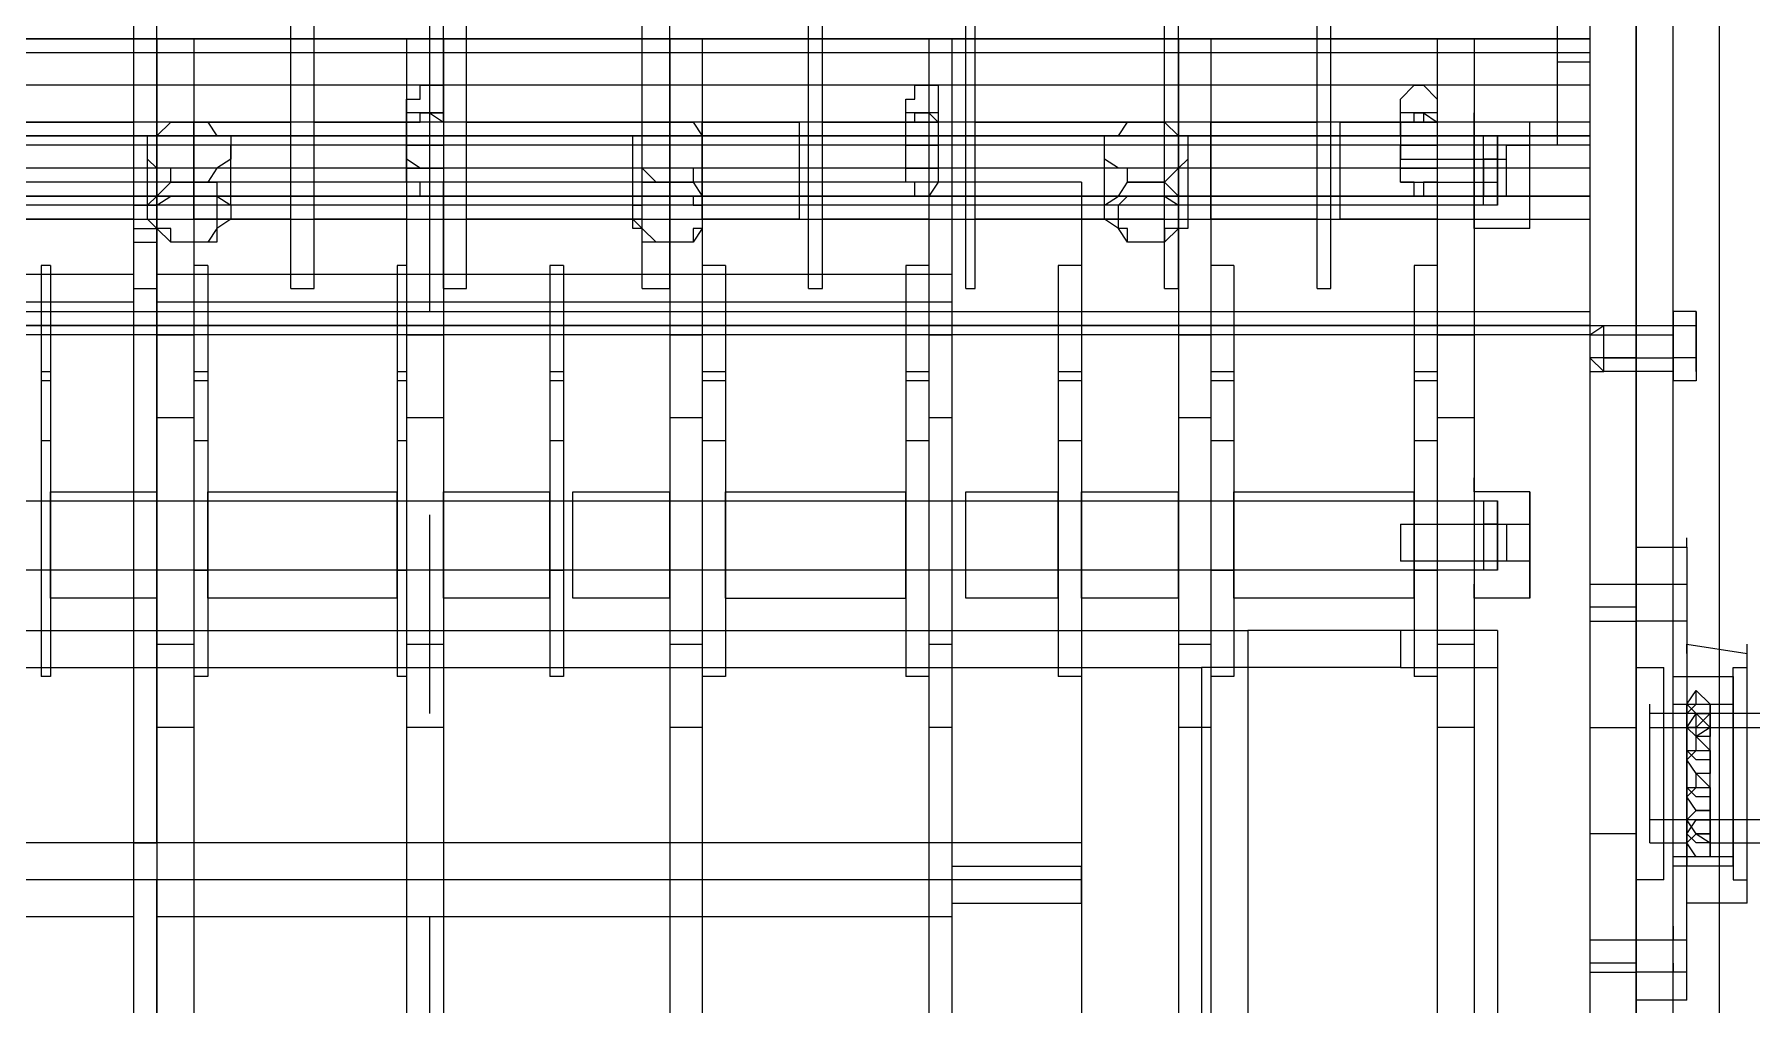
# Model space of a CAD drawing. Header units: millimetres. Extents: x 3220 to 226993, y 817 to 176024.
# Drawn here: x 73825 to 74363, y 88804 to 89108 of the extents above; entities that cross this region are included whole.
import ezdxf

# ---------------------------------------------------------------- set-up
doc = ezdxf.new("R2010")
doc.units = ezdxf.units.MM

# ---------------------------------------------------------------- blocks, each defined once
blk = doc.blocks.new('ligne broyage 2')
at = {"color": 7, "linetype": 'Continuous', "lineweight": 5, "true_color": 0x000007}
for points in [[(1685.78, 9168.22), (1685.78, 9723.7)], [(2074.91, 9619.55), (2074.91, 9253.56)], [(1697.35, 9545.77), (1697.35, 8427.57)], [(1697.35, 8427.57), (1697.35, 9545.77)], [(1711.82, 9545.77), (1711.82, 8427.57)], [(1792.83, 9260.8), (1792.83, 9393.88)], [(1797.17, 9260.8), (1797.17, 9393.88)], [(1840.57, 9260.8), (1840.57, 9393.88)], [(1844.91, 9260.8), (1844.91, 9393.88)], [(1904.22, 9260.8), (1904.22, 9393.88)], [(1907.11, 9260.8), (1907.11, 9393.88)], [(1951.95, 9260.8), (1951.95, 9393.88)], [(1956.29, 9260.8), (1956.29, 9393.88)], [(1999.69, 9260.8), (1999.69, 9393.88)], [(2008.37, 9260.8), (2008.37, 9393.88)], [(2063.34, 9260.8), (2063.34, 9393.88)], [(2111.08, 9260.8), (2111.08, 9393.88)], [(2118.31, 9260.8), (2118.31, 9393.88)], [(2160.26, 9260.8), (2160.26, 9393.88)], [(2167.49, 9260.8), (2167.49, 9393.88)], [(2070.57, 9320.11), (2070.57, 9364.95)], [(1671.32, 9360.61), (1671.32, 9030.79)], [(1721.95, 9305.64), (1721.95, 9349.04)], [(1759.56, 9338.91), (1747.99, 9338.91)], [(1747.99, 9338.91), (1747.99, 8468.07)], [(1759.56, 9338.91), (1759.56, 8468.07)], [(1840.57, 9338.91), (1830.44, 9338.91)], [(1830.44, 9338.91), (1830.44, 8468.07)], [(1840.57, 9338.91), (1840.57, 8928.08)], [(1918.68, 9338.91), (1911.45, 9338.91)], [(1911.45, 9338.91), (1911.45, 8468.07)], [(1918.68, 9338.91), (1918.68, 8468.07)], [(1999.69, 9338.91), (1989.56, 9338.91)], [(1989.56, 9338.91), (1989.56, 8468.07)], [(1999.69, 9338.91), (1999.69, 8928.08)], [(2082.15, 9338.91), (2070.57, 9338.91)], [(2070.57, 9338.91), (2070.57, 8468.07)], [(2082.15, 9338.91), (2082.15, 8468.07)], [(2160.26, 9338.91), (2148.69, 9338.91)], [(2148.69, 9338.91), (2148.69, 8468.07)], [(2160.26, 9338.91), (2160.26, 8928.08)], [(1711.82, 9334.57), (2440.9, 9334.57)], [(1711.82, 9331.68), (1721.95, 9331.68), (1721.95, 9331.68)], [(1711.82, 9324.45), (2440.9, 9324.45)], [(1759.56, 9320.11), (1759.56, 9315.77), (1771.13, 9315.77), (1771.13, 9320.11), (1766.79, 9324.45), (1763.9, 9324.45), (1759.56, 9320.11), (1759.56, 9312.87)], [(1915.79, 9320.11), (1915.79, 9315.77), (1925.91, 9315.77), (1925.91, 9320.11), (1923.02, 9320.11), (1923.02, 9324.45), (1915.79, 9324.45), (1915.79, 9312.87)], [(2070.57, 9312.87), (2070.57, 9320.11), (2070.57, 9315.77), (2082.15, 9315.77), (2082.15, 9320.11), (2077.81, 9320.11), (2077.81, 9324.45), (2070.57, 9324.45), (2070.57, 9320.11)], [(1771.13, 9312.87), (1771.13, 9320.11)], [(1925.91, 9312.87), (1925.91, 9320.11)], [(2082.15, 9312.87), (2082.15, 9320.11)], [(1747.99, 9312.87), (1747.99, 9315.77)], [(1771.13, 9312.87), (1766.79, 9312.87), (1766.79, 9315.77), (1763.9, 9315.77), (1763.9, 9312.87), (1759.56, 9312.87), (1759.56, 9308.53), (1771.13, 9308.53), (1771.13, 9312.87), (1771.13, 9301.3)], [(1771.13, 9312.87), (1766.79, 9312.87), (1766.79, 9315.77), (1763.9, 9315.77), (1759.56, 9312.87)], [(1925.91, 9312.87), (1923.02, 9312.87), (1923.02, 9315.77), (1918.68, 9315.77), (1915.79, 9312.87)], [(2082.15, 9312.87), (2077.81, 9312.87), (2077.81, 9315.77), (2070.57, 9315.77), (2070.57, 9312.87)], [(2070.57, 9312.87), (2070.57, 9308.53), (2082.15, 9308.53), (2082.15, 9312.87), (2077.81, 9312.87), (2077.81, 9315.77), (2074.91, 9315.77), (2070.57, 9312.87), (2070.57, 9301.3)], [(1711.82, 9312.87), (2440.9, 9312.87), (2440.9, 9312.87)], [(2440.9, 9308.53), (1711.82, 9308.53)], [(1730.63, 9279.6), (1730.63, 9312.87)], [(1730.63, 9279.6), (1730.63, 9312.87)], [(1730.63, 9312.87), (1747.99, 9312.87), (1747.99, 9312.87)], [(2400.39, 9308.53), (1740.75, 9308.53)], [(1745.09, 9286.84), (1745.09, 9308.53)], [(1747.99, 9308.53), (1745.09, 9308.53)], [(1747.99, 9279.6), (1747.99, 9312.87)], [(1759.56, 9312.87), (1759.56, 9301.3)], [(1789.94, 9312.87), (1759.56, 9312.87)], [(1789.94, 9308.53), (1759.56, 9308.53)], [(1789.94, 9282.5), (1789.94, 9312.87)], [(1797.17, 9308.53), (1792.83, 9308.53)], [(1797.17, 9282.5), (1797.17, 9312.87)], [(1830.44, 9312.87), (1797.17, 9312.87)], [(1830.44, 9308.53), (1797.17, 9308.53)], [(1830.44, 9282.5), (1830.44, 9312.87)], [(1863.71, 9305.64), (1863.71, 9308.53), (1859.37, 9308.53), (1856.48, 9312.87), (1844.91, 9312.87), (1840.57, 9308.53), (1837.67, 9308.53), (1837.67, 9305.64)], [(1844.91, 9308.53), (1840.57, 9308.53)], [(1844.91, 9282.5), (1844.91, 9312.87)], [(1904.22, 9312.87), (1844.91, 9312.87)], [(1904.22, 9308.53), (1844.91, 9308.53)], [(1904.22, 9282.5), (1904.22, 9312.87)], [(1907.11, 9308.53), (1904.22, 9308.53)], [(1915.79, 9312.87), (1915.79, 9301.3)], [(1951.95, 9312.87), (1918.68, 9312.87)], [(1951.95, 9308.53), (1918.68, 9308.53)], [(1925.91, 9301.3), (1925.91, 9312.87)], [(1951.95, 9282.5), (1951.95, 9312.87)], [(1956.29, 9308.53), (1951.95, 9308.53)], [(1989.56, 9312.87), (1959.19, 9312.87)], [(1959.19, 9282.5), (1959.19, 9312.87)], [(1989.56, 9308.53), (1959.19, 9308.53)], [(2011.26, 9305.64), (2011.26, 9308.53), (2008.37, 9308.53), (2008.37, 9312.87), (1992.46, 9312.87), (1989.56, 9308.53), (1989.56, 9305.64)], [(1989.56, 9282.5), (1989.56, 9312.87)], [(2008.37, 9308.53), (1999.69, 9308.53)], [(2063.34, 9312.87), (2008.37, 9312.87)], [(2008.37, 9282.5), (2008.37, 9312.87)], [(2063.34, 9308.53), (2008.37, 9308.53)], [(2063.34, 9282.5), (2063.34, 9312.87)], [(2070.57, 9308.53), (2063.34, 9308.53)], [(2111.08, 9312.87), (2082.15, 9312.87)], [(2082.15, 9301.3), (2082.15, 9312.87)], [(2111.08, 9308.53), (2082.15, 9308.53)], [(2111.08, 9282.5), (2111.08, 9312.87)], [(2118.31, 9308.53), (2111.08, 9308.53)], [(2118.31, 9282.5), (2118.31, 9312.87)], [(2148.69, 9312.87), (2118.31, 9312.87)], [(2148.69, 9308.53), (2118.31, 9308.53)], [(2163.15, 9305.64), (2163.15, 9308.53), (2160.26, 9308.53), (2155.92, 9312.87), (2144.35, 9312.87), (2141.45, 9308.53), (2137.12, 9308.53), (2137.12, 9305.64)], [(2148.69, 9282.5), (2148.69, 9312.87)], [(2167.49, 9308.53), (2160.26, 9308.53)], [(2167.49, 9282.5), (2167.49, 9312.87)], [(2222.46, 9312.87), (2167.49, 9312.87)], [(2222.46, 9308.53), (2167.49, 9308.53)], [(1711.82, 9305.64), (1721.95, 9305.64)], [(1711.82, 9305.64), (2440.9, 9305.64)], [(1711.82, 9305.64), (2440.9, 9305.64)], [(1737.86, 9305.64), (1730.63, 9305.64)], [(1737.86, 9289.73), (1737.86, 9305.64)], [(1771.13, 9301.3), (1771.13, 9305.64), (1759.56, 9305.64), (1759.56, 9301.3)], [(1837.67, 9305.64), (1837.67, 9301.3), (1840.57, 9298.41), (1844.91, 9294.07), (1856.48, 9294.07), (1856.48, 9298.41), (1859.37, 9298.41), (1863.71, 9301.3), (1863.71, 9305.64)], [(1837.67, 9305.64), (1837.67, 9286.84)], [(1863.71, 9286.84), (1863.71, 9305.64)], [(1925.91, 9301.3), (1925.91, 9305.64), (1915.79, 9305.64), (1915.79, 9301.3)], [(1989.56, 9305.64), (1989.56, 9298.41), (1992.46, 9298.41), (1992.46, 9294.07), (2004.03, 9294.07), (2008.37, 9298.41), (2011.26, 9298.41), (2011.26, 9305.64)], [(1989.56, 9305.64), (1989.56, 9286.84)], [(2011.26, 9286.84), (2011.26, 9305.64)], [(2082.15, 9301.3), (2082.15, 9305.64), (2070.57, 9305.64), (2070.57, 9301.3)], [(2137.12, 9286.84), (2137.12, 9305.64), (2137.12, 9301.3), (2141.45, 9298.41), (2144.35, 9294.07), (2155.92, 9294.07), (2155.92, 9298.41), (2160.26, 9298.41), (2163.15, 9301.3), (2163.15, 9305.64)], [(2163.15, 9286.84), (2163.15, 9305.64)], [(1711.82, 9298.41), (2440.9, 9298.41)], [(1711.82, 9298.41), (2440.9, 9298.41)], [(1745.09, 9301.3), (1737.86, 9301.3)], [(1745.09, 9301.3), (1745.09, 9289.73), (1740.75, 9289.73)], [(1740.75, 9301.3), (1745.09, 9301.3), (1745.09, 9301.3)], [(1771.13, 9301.3), (1740.75, 9301.3)], [(1759.56, 9301.3), (1759.56, 9294.07), (1759.56, 9294.07)], [(1763.9, 9298.41), (1759.56, 9298.41), (1759.56, 9294.07)], [(1759.56, 9294.07), (1763.9, 9294.07), (1763.9, 9289.73), (1766.79, 9289.73), (1766.79, 9294.07), (1771.13, 9294.07), (1771.13, 9298.41), (1766.79, 9298.41)], [(1766.79, 9298.41), (1763.9, 9298.41), (1763.9, 9298.41)], [(1771.13, 9294.07), (1771.13, 9301.3)], [(1915.79, 9301.3), (1915.79, 9294.07)], [(1915.79, 9298.41), (1915.79, 9294.07), (1915.79, 9294.07)], [(1923.02, 9298.41), (1915.79, 9298.41), (1915.79, 9298.41)], [(1915.79, 9294.07), (1918.68, 9289.73), (1923.02, 9289.73), (1923.02, 9294.07), (1925.91, 9294.07), (1925.91, 9298.41), (1923.02, 9298.41)], [(1925.91, 9294.07), (1925.91, 9301.3)], [(2070.57, 9301.3), (2070.57, 9294.07)], [(2070.57, 9298.41), (2070.57, 9294.07), (2070.57, 9294.07)], [(2077.81, 9298.41), (2070.57, 9298.41), (2070.57, 9298.41)], [(2070.57, 9294.07), (2070.57, 9289.73), (2077.81, 9289.73), (2077.81, 9294.07), (2082.15, 9294.07), (2082.15, 9298.41), (2077.81, 9298.41)], [(2082.15, 9294.07), (2082.15, 9301.3)], [(1771.13, 9294.07), (1740.75, 9294.07), (1740.75, 9294.07)], [(1870.94, 9294.07), (2455.36, 9294.07)], [(1870.94, 9294.07), (1870.94, 9087.21)], [(1989.56, 9282.5), (1989.56, 9279.6), (1992.46, 9275.26), (2008.37, 9275.26), (2008.37, 9279.6), (2011.26, 9279.6), (2011.26, 9289.73), (2008.37, 9289.73), (2008.37, 9294.07), (1992.46, 9294.07), (1989.56, 9289.73), (1989.56, 9286.84)], [(2070.57, 9260.8), (2070.57, 9294.07)], [(2440.9, 9289.73), (1711.82, 9289.73)], [(1711.82, 9289.73), (2440.9, 9289.73)], [(1730.63, 9289.73), (1737.86, 9289.73)], [(1737.86, 9289.73), (1745.09, 9289.73)], [(1740.75, 9286.84), (1740.75, 9289.73)], [(1740.75, 9286.84), (2400.39, 9286.84)], [(1745.09, 9286.84), (1747.99, 9286.84)], [(1759.56, 9286.84), (1789.94, 9286.84)], [(1792.83, 9286.84), (1797.17, 9286.84)], [(1797.17, 9286.84), (1830.44, 9286.84)], [(1840.57, 9286.84), (1844.91, 9286.84)], [(1844.91, 9286.84), (1904.22, 9286.84)], [(1870.94, 9286.84), (2455.36, 9286.84)], [(1904.22, 9286.84), (1907.11, 9286.84)], [(1918.68, 9286.84), (1951.95, 9286.84)], [(1951.95, 9286.84), (1956.29, 9286.84)], [(1959.19, 9286.84), (1989.56, 9286.84)], [(1989.56, 9282.5), (1989.56, 9279.6), (1992.46, 9279.6), (1992.46, 9275.26), (2004.03, 9275.26), (2008.37, 9279.6), (2011.26, 9282.5), (2011.26, 9286.84), (2008.37, 9286.84), (2008.37, 9289.73), (1992.46, 9289.73), (1992.46, 9286.84), (1989.56, 9286.84), (1989.56, 9279.6), (1992.46, 9279.6), (1992.46, 9275.26), (2004.03, 9275.26), (2008.37, 9279.6), (2011.26, 9282.5), (2011.26, 9286.84), (2008.37, 9286.84), (2008.37, 9289.73), (1992.46, 9289.73), (1992.46, 9286.84), (1989.56, 9286.84), (1989.56, 9282.5), (1989.56, 9286.84)], [(1999.69, 9286.84), (2008.37, 9286.84)], [(2008.37, 9286.84), (2063.34, 9286.84)], [(2063.34, 9286.84), (2070.57, 9286.84)], [(2082.15, 9286.84), (2111.08, 9286.84)], [(2111.08, 9286.84), (2148.69, 9286.84), (2148.69, 9286.84)], [(2160.26, 9286.84), (2167.49, 9286.84)], [(2160.26, 9087.21), (2160.26, 9286.84)], [(2167.49, 9286.84), (2222.46, 9286.84)], [(2167.49, 9087.21), (2167.49, 9286.84)], [(1837.67, 9282.5), (1711.82, 9282.5)], [(1730.63, 9279.6), (1730.63, 9282.5)], [(1747.99, 9279.6), (1747.99, 9282.5)], [(1759.56, 9282.5), (1789.94, 9282.5)], [(1797.17, 9282.5), (1830.44, 9282.5)], [(1863.71, 9282.5), (1837.67, 9282.5)], [(1844.91, 9282.5), (1904.22, 9282.5)], [(1989.56, 9282.5), (1863.71, 9282.5)], [(1918.68, 9282.5), (1951.95, 9282.5)], [(1959.19, 9282.5), (1989.56, 9282.5)], [(2011.26, 9282.5), (1989.56, 9282.5)], [(2008.37, 9282.5), (2063.34, 9282.5)], [(2137.12, 9282.5), (2011.26, 9282.5)], [(2082.15, 9282.5), (2111.08, 9282.5)], [(2118.31, 9282.5), (2148.69, 9282.5)], [(2163.15, 9282.5), (2137.12, 9282.5)], [(2289.01, 9282.5), (2163.15, 9282.5)], [(2167.49, 9282.5), (2222.46, 9282.5)], [(1730.63, 9279.6), (1747.99, 9279.6)], [(2167.49, 9279.6), (2160.26, 9279.6)], [(2167.49, 9275.26), (2160.26, 9275.26)], [(1759.56, 9268.03), (1766.79, 9268.03)], [(1759.56, 9268.03), (1759.56, 9231.87)], [(1766.79, 9268.03), (1766.79, 9231.87)], [(1823.21, 9268.03), (1823.21, 9231.87)], [(1823.21, 9268.03), (1830.44, 9268.03)], [(1830.44, 9268.03), (1830.44, 9231.87)], [(1870.94, 9268.03), (1870.94, 9231.87)], [(1870.94, 9268.03), (1878.18, 9268.03)], [(1878.18, 9268.03), (1878.18, 9231.87)], [(1911.45, 9265.14), (2160.26, 9265.14)], [(1911.45, 9265.14), (1911.45, 9087.21)], [(1918.68, 9268.03), (1918.68, 9231.87)], [(1918.68, 9268.03), (1925.91, 9268.03)], [(1925.91, 9268.03), (1925.91, 9231.87)], [(1982.33, 9268.03), (1982.33, 9231.87)], [(1982.33, 9268.03), (1989.56, 9268.03)], [(1989.56, 9268.03), (1989.56, 9231.87)], [(2032.96, 9268.03), (2032.96, 9231.87)], [(2032.96, 9268.03), (2037.3, 9268.03)], [(2037.3, 9268.03), (2037.3, 9231.87)], [(2082.15, 9268.03), (2082.15, 9231.87)], [(2082.15, 9268.03), (2085.04, 9268.03)], [(2085.04, 9268.03), (2085.04, 9231.87)], [(2144.35, 9268.03), (2144.35, 9231.87)], [(2144.35, 9268.03), (2148.69, 9268.03)], [(2148.69, 9268.03), (2148.69, 9231.87)], [(2167.49, 9265.14), (2414.86, 9265.14)], [(2193.53, 9268.03), (2193.53, 9231.87)], [(2193.53, 9268.03), (2196.42, 9268.03)], [(2196.42, 9268.03), (2196.42, 9231.87)], [(1797.17, 9260.8), (1792.83, 9260.8)], [(1844.91, 9260.8), (1840.57, 9260.8)], [(1907.11, 9260.8), (1904.22, 9260.8)], [(1956.29, 9260.8), (1951.95, 9260.8)], [(2008.37, 9260.8), (1999.69, 9260.8)], [(2070.57, 9260.8), (2063.34, 9260.8)], [(2118.31, 9260.8), (2111.08, 9260.8)], [(2167.49, 9260.8), (2160.26, 9260.8)], [(1685.78, 9253.56), (1685.78, 9256.46)], [(1911.45, 9256.46), (2160.26, 9256.46)], [(2167.49, 9256.46), (2414.86, 9256.46)], [(1678.55, 9253.56), (1678.55, 9249.23), (1678.55, 9249.23)], [(1678.55, 9253.56), (1685.78, 9253.56), (1685.78, 9249.23), (1678.55, 9249.23)], [(1678.55, 9234.76), (1678.55, 9253.56)], [(1678.55, 9249.23), (1678.55, 9239.1)], [(1685.78, 9249.23), (1685.78, 9253.56)], [(1685.78, 9249.23), (1685.78, 9253.56), (1685.78, 9253.56)], [(1707.48, 9249.23), (1685.78, 9249.23)], [(1697.35, 9249.23), (1685.78, 9249.23)], [(1685.78, 9249.23), (1685.78, 9241.99)], [(1711.82, 9246.33), (1707.48, 9249.23)], [(1711.82, 9249.23), (1707.48, 9249.23)], [(1707.48, 9234.76), (1707.48, 9249.23)], [(1707.48, 9234.76), (1707.48, 9249.23)], [(2440.9, 9253.56), (1711.82, 9253.56)], [(1707.48, 9246.33), (1685.78, 9246.33)], [(1711.82, 9246.33), (1697.35, 9246.33)], [(1711.82, 9246.33), (2440.9, 9246.33)], [(1759.56, 9246.33), (1747.99, 9246.33)], [(1840.57, 9246.33), (1830.44, 9246.33)], [(1918.68, 9246.33), (1911.45, 9246.33)], [(1999.69, 9246.33), (1989.56, 9246.33)], [(2082.15, 9246.33), (2070.57, 9246.33)], [(2160.26, 9246.33), (2148.69, 9246.33)], [(1678.55, 9239.1), (1685.78, 9239.1)], [(1678.55, 9239.1), (1678.55, 9231.87), (1678.55, 9231.87)], [(1685.78, 9241.99), (1685.78, 9239.1)], [(1707.48, 9239.1), (1685.78, 9239.1)], [(1685.78, 9239.1), (1685.78, 9231.87), (1685.78, 9231.87)], [(1685.78, 9234.76), (1685.78, 9239.1), (1685.78, 9239.1)], [(1697.35, 9239.1), (1711.82, 9239.1)], [(1707.48, 9234.76), (1711.82, 9239.1)], [(1678.55, 9234.76), (1678.55, 9231.87)], [(1685.78, 9234.76), (1707.48, 9234.76)], [(1685.78, 9234.76), (1697.35, 9234.76)], [(1711.82, 9234.76), (1707.48, 9234.76)], [(1766.79, 9234.76), (1759.56, 9234.76)], [(1830.44, 9234.76), (1823.21, 9234.76)], [(1878.18, 9234.76), (1870.94, 9234.76)], [(1925.91, 9234.76), (1918.68, 9234.76)], [(1989.56, 9234.76), (1982.33, 9234.76)], [(2037.3, 9234.76), (2032.96, 9234.76)], [(2085.04, 9234.76), (2082.15, 9234.76)], [(2148.69, 9234.76), (2144.35, 9234.76)], [(2196.42, 9234.76), (2193.53, 9234.76)], [(1678.55, 9231.87), (1685.78, 9231.87)], [(1759.56, 9231.87), (1766.79, 9231.87)], [(1759.56, 9231.87), (1759.56, 9139.28)], [(1766.79, 9231.87), (1766.79, 9139.28)], [(1823.21, 9231.87), (1823.21, 9139.28)], [(1823.21, 9231.87), (1830.44, 9231.87)], [(1830.44, 9231.87), (1830.44, 9139.28)], [(1870.94, 9231.87), (1870.94, 9139.28)], [(1870.94, 9231.87), (1878.18, 9231.87)], [(1878.18, 9231.87), (1878.18, 9139.28)], [(1918.68, 9231.87), (1918.68, 9139.28)], [(1918.68, 9231.87), (1925.91, 9231.87)], [(1925.91, 9231.87), (1925.91, 9139.28)], [(1982.33, 9231.87), (1982.33, 9139.28)], [(1982.33, 9231.87), (1989.56, 9231.87)], [(1989.56, 9231.87), (1989.56, 9139.28)], [(2032.96, 9231.87), (2032.96, 9139.28)], [(2032.96, 9231.87), (2037.3, 9231.87)], [(2037.3, 9231.87), (2037.3, 9139.28)], [(2082.15, 9231.87), (2082.15, 9139.28)], [(2082.15, 9231.87), (2085.04, 9231.87)], [(2085.04, 9231.87), (2085.04, 9139.28)], [(2144.35, 9231.87), (2144.35, 9139.28)], [(2144.35, 9231.87), (2148.69, 9231.87)], [(2148.69, 9231.87), (2148.69, 9139.28)], [(2193.53, 9231.87), (2193.53, 9139.28)], [(2193.53, 9231.87), (2196.42, 9231.87)], [(2196.42, 9231.87), (2196.42, 9139.28)], [(1747.99, 9220.29), (1759.56, 9220.29)], [(1830.44, 9220.29), (1840.57, 9220.29)], [(1911.45, 9220.29), (1918.68, 9220.29)], [(1989.56, 9220.29), (1999.69, 9220.29)], [(2070.57, 9220.29), (2082.15, 9220.29)], [(2148.69, 9220.29), (2160.26, 9220.29)], [(1759.56, 9213.06), (1766.79, 9213.06)], [(1823.21, 9213.06), (1830.44, 9213.06)], [(1870.94, 9213.06), (1878.18, 9213.06)], [(1918.68, 9213.06), (1925.91, 9213.06)], [(1982.33, 9213.06), (1989.56, 9213.06)], [(2032.96, 9213.06), (2037.3, 9213.06)], [(2082.15, 9213.06), (2085.04, 9213.06)], [(2144.35, 9213.06), (2148.69, 9213.06)], [(2193.53, 9213.06), (2196.42, 9213.06)], [(1747.99, 9197.15), (1747.99, 9201.49)], [(1730.63, 9197.15), (1747.99, 9197.15), (1747.99, 9197.15)], [(1730.63, 9197.15), (1730.63, 9163.88)], [(1730.63, 9163.88), (1730.63, 9197.15)], [(1747.99, 9197.15), (1747.99, 9163.88)], [(1823.21, 9197.15), (1766.79, 9197.15)], [(1766.79, 9163.88), (1766.79, 9197.15)], [(1823.21, 9163.88), (1823.21, 9197.15)], [(1840.57, 9163.88), (1840.57, 9197.15)], [(1870.94, 9197.15), (1840.57, 9197.15)], [(1870.94, 9163.88), (1870.94, 9197.15)], [(1878.18, 9163.88), (1878.18, 9197.15)], [(1907.11, 9197.15), (1878.18, 9197.15)], [(1907.11, 9163.88), (1907.11, 9197.15)], [(1982.33, 9197.15), (1925.91, 9197.15)], [(1982.33, 9163.88), (1925.91, 9163.88), (1925.91, 9197.15)], [(1982.33, 9163.88), (1982.33, 9197.15)], [(1999.69, 9163.88), (1999.69, 9197.15)], [(2030.07, 9197.15), (1999.69, 9197.15)], [(2030.07, 9163.88), (2030.07, 9197.15)], [(2037.3, 9163.88), (2037.3, 9197.15)], [(2070.57, 9197.15), (2037.3, 9197.15)], [(2070.57, 9163.88), (2070.57, 9197.15)], [(2144.35, 9197.15), (2085.04, 9197.15)], [(2085.04, 9163.88), (2085.04, 9197.15)], [(2144.35, 9163.88), (2144.35, 9197.15)], [(2160.26, 9163.88), (2160.26, 9197.15)], [(2193.53, 9197.15), (2160.26, 9197.15)], [(2193.53, 9163.88), (2193.53, 9197.15)], [(1740.75, 9194.26), (1740.75, 9189.92)], [(2400.39, 9194.26), (1740.75, 9194.26)], [(1740.75, 9189.92), (1740.75, 9172.56), (1740.75, 9194.26)], [(1747.99, 9194.26), (1745.09, 9194.26)], [(1745.09, 9194.26), (1745.09, 9172.56)], [(1766.79, 9194.26), (1759.56, 9194.26)], [(1823.21, 9194.26), (1766.79, 9194.26)], [(1830.44, 9194.26), (1823.21, 9194.26)], [(1870.94, 9194.26), (1840.57, 9194.26)], [(1878.18, 9194.26), (1870.94, 9194.26)], [(1907.11, 9194.26), (1878.18, 9194.26)], [(1925.91, 9194.26), (1918.68, 9194.26)], [(1982.33, 9194.26), (1925.91, 9194.26)], [(1989.56, 9194.26), (1982.33, 9194.26)], [(2030.07, 9194.26), (1999.69, 9194.26)], [(2037.3, 9194.26), (2032.96, 9194.26)], [(2070.57, 9194.26), (2037.3, 9194.26)], [(2074.91, 9189.92), (2074.91, 9127.71)], [(2085.04, 9194.26), (2082.15, 9194.26)], [(2144.35, 9194.26), (2085.04, 9194.26)], [(2148.69, 9194.26), (2144.35, 9194.26)], [(2193.53, 9194.26), (2160.26, 9194.26)], [(2196.42, 9194.26), (2193.53, 9194.26)], [(1737.86, 9187.02), (1730.63, 9187.02)], [(1745.09, 9187.02), (1737.86, 9187.02)], [(1737.86, 9187.02), (1737.86, 9175.45)], [(1740.75, 9187.02), (1745.09, 9187.02)], [(1771.13, 9187.02), (1740.75, 9187.02)], [(1745.09, 9187.02), (1745.09, 9175.45)], [(1771.13, 9187.02), (1771.13, 9175.45)], [(1681.44, 9179.79), (1681.44, 9182.68)], [(1697.35, 9179.79), (1681.44, 9179.79)], [(1681.44, 9179.79), (1681.44, 9168.22)], [(1730.63, 9175.45), (1737.86, 9175.45)], [(1737.86, 9175.45), (1745.09, 9175.45)], [(1740.75, 9175.45), (1745.09, 9175.45)], [(1740.75, 9172.56), (1740.75, 9175.45)], [(1740.75, 9175.45), (1771.13, 9175.45)], [(1697.35, 9168.22), (1681.44, 9168.22)], [(1681.44, 9168.22), (1681.44, 9146.52), (1681.44, 9146.52)], [(1685.78, 9168.22), (1685.78, 9172.56), (1685.78, 9172.56)], [(1685.78, 9142.18), (1685.78, 9168.22)], [(1711.82, 9168.22), (1697.35, 9168.22)], [(1711.82, 9168.22), (1697.35, 9168.22)], [(1740.75, 9172.56), (2400.39, 9172.56)], [(1745.09, 9172.56), (1747.99, 9172.56)], [(1747.99, 9163.88), (1747.99, 9168.22)], [(1766.79, 9172.56), (1823.21, 9172.56)], [(1840.57, 9172.56), (1870.94, 9172.56)], [(1870.94, 9172.56), (1878.18, 9172.56)], [(1870.94, 9172.56), (1878.18, 9172.56)], [(1878.18, 9172.56), (1907.11, 9172.56)], [(1918.68, 9172.56), (1925.91, 9172.56)], [(1918.68, 9172.56), (1925.91, 9172.56)], [(1925.91, 9172.56), (1982.33, 9172.56)], [(1982.33, 9172.56), (1989.56, 9172.56)], [(1982.33, 9172.56), (1989.56, 9172.56)], [(1999.69, 9172.56), (2030.07, 9172.56)], [(2037.3, 9172.56), (2070.57, 9172.56)], [(2085.04, 9172.56), (2144.35, 9172.56)], [(2160.26, 9172.56), (2193.53, 9172.56)], [(2193.53, 9172.56), (2196.42, 9172.56)], [(2193.53, 9172.56), (2196.42, 9172.56)], [(1730.63, 9163.88), (1747.99, 9163.88), (1747.99, 9163.88)], [(1766.79, 9163.88), (1823.21, 9163.88)], [(1840.57, 9163.88), (1870.94, 9163.88)], [(1878.18, 9163.88), (1907.11, 9163.88)], [(1999.69, 9163.88), (2030.07, 9163.88)], [(2037.3, 9163.88), (2070.57, 9163.88)], [(2085.04, 9163.88), (2144.35, 9163.88)], [(2160.26, 9163.88), (2193.53, 9163.88)], [(1685.78, 9156.64), (1685.78, 9160.98), (1685.78, 9160.98)], [(1697.35, 9160.98), (1711.82, 9160.98)], [(1681.44, 9156.64), (1697.35, 9156.64)], [(1711.82, 9156.64), (1697.35, 9156.64)], [(1740.75, 9153.75), (1771.13, 9153.75), (1771.13, 9142.18), (1740.75, 9142.18)], [(1740.75, 9153.75), (1740.75, 8653.23)], [(1771.13, 9153.75), (1818.87, 9153.75)], [(2329.51, 9153.75), (1818.87, 9153.75)], [(1818.87, 9153.75), (1818.87, 9142.18), (1833.33, 9142.18)], [(1681.44, 9149.41), (1662.64, 9146.52)], [(1662.64, 9146.52), (1662.64, 9149.41), (1662.64, 9149.41)], [(1681.44, 9146.52), (1681.44, 9149.41)], [(1759.56, 9149.41), (1747.99, 9149.41)], [(1840.57, 9149.41), (1830.44, 9149.41)], [(1918.68, 9149.41), (1911.45, 9149.41)], [(1999.69, 9149.41), (1989.56, 9149.41)], [(2082.15, 9149.41), (2070.57, 9149.41)], [(2160.26, 9149.41), (2148.69, 9149.41)], [(1662.64, 9142.18), (1662.64, 9146.52)], [(1662.64, 9068.4), (1662.64, 9146.52)], [(1666.98, 9142.18), (1662.64, 9142.18)], [(1666.98, 9139.28), (1666.98, 9142.18)], [(1666.98, 9139.28), (1666.98, 9142.18)], [(1681.44, 9146.52), (1681.44, 9079.98)], [(1685.78, 9142.18), (1685.78, 9146.52)], [(1685.78, 9139.28), (1685.78, 9142.18), (1685.78, 9142.18)], [(1685.78, 9123.37), (1685.78, 9142.18), (1685.78, 9142.18)], [(1697.35, 9142.18), (1688.68, 9142.18)], [(1688.68, 9139.28), (1688.68, 9142.18)], [(1771.13, 9142.18), (1818.87, 9142.18)], [(1818.87, 9142.18), (1818.87, 8664.81)], [(2315.04, 9142.18), (1833.33, 9142.18)], [(1833.33, 9142.18), (1833.33, 8664.81)], [(1678.55, 9139.28), (1666.98, 9139.28), (1666.98, 9139.28)], [(1678.55, 9139.28), (1666.98, 9139.28)], [(1666.98, 9079.98), (1666.98, 9139.28)], [(1666.98, 9079.98), (1666.98, 9139.28), (1666.98, 9075.64)], [(1685.78, 9139.28), (1678.55, 9139.28)], [(1685.78, 9139.28), (1678.55, 9139.28)], [(1681.44, 9139.28), (1681.44, 9134.95)], [(1685.78, 9079.98), (1685.78, 9139.28)], [(1685.78, 9079.98), (1685.78, 9139.28)], [(1688.68, 9075.64), (1688.68, 9139.28)], [(1759.56, 9139.28), (1766.79, 9139.28)], [(1823.21, 9139.28), (1830.44, 9139.28)], [(1870.94, 9139.28), (1878.18, 9139.28)], [(1918.68, 9139.28), (1925.91, 9139.28)], [(1982.33, 9139.28), (1989.56, 9139.28)], [(2032.96, 9139.28), (2037.3, 9139.28)], [(2082.15, 9139.28), (2085.04, 9139.28)], [(2144.35, 9139.28), (2148.69, 9139.28)], [(2193.53, 9139.28), (2196.42, 9139.28)], [(1674.21, 9130.61), (1666.98, 9130.61)], [(1685.78, 9130.61), (1681.44, 9130.61), (1678.55, 9134.95), (1674.21, 9130.61)], [(1674.21, 9082.87), (1674.21, 9130.61)], [(1681.44, 9082.87), (1681.44, 9130.61)], [(1693.02, 9127.71), (1693.02, 9130.61)], [(1655.4, 9127.71), (1674.21, 9127.71), (1674.21, 9127.71)], [(1674.21, 9127.71), (1681.44, 9127.71), (1681.44, 9127.71)], [(1681.44, 9127.71), (1693.02, 9127.71), (1693.02, 9127.71)], [(1693.02, 9123.37), (1693.02, 9127.71)], [(1693.02, 9087.21), (1693.02, 9127.71)], [(1693.02, 9123.37), (1655.4, 9123.37)], [(1685.78, 9090.1), (1685.78, 9123.37)], [(1711.82, 9123.37), (1697.35, 9123.37)], [(1747.99, 9123.37), (1759.56, 9123.37)], [(1830.44, 9123.37), (1840.57, 9123.37)], [(1911.45, 9123.37), (1918.68, 9123.37)], [(1989.56, 9123.37), (1999.69, 9123.37)], [(2070.57, 9123.37), (2082.15, 9123.37)], [(2148.69, 9123.37), (2160.26, 9123.37)], [(1655.4, 9094.44), (1693.02, 9094.44)], [(1693.02, 9094.44), (1693.02, 9097.33)], [(1681.44, 9087.21), (1678.55, 9090.1), (1674.21, 9087.21), (1655.4, 9087.21)], [(1685.78, 9061.17), (1685.78, 9090.1)], [(1693.02, 9087.21), (1693.02, 9090.1)], [(1697.35, 9090.1), (1711.82, 9090.1)], [(1666.98, 9082.87), (1674.21, 9082.87)], [(1674.21, 9082.87), (1681.44, 9082.87), (1681.44, 9082.87)], [(1693.02, 9087.21), (1681.44, 9087.21), (1681.44, 9087.21)], [(1681.44, 9082.87), (1685.78, 9082.87)], [(1681.44, 9079.98), (1681.44, 9082.87)], [(1685.78, 9079.98), (1685.78, 9082.87), (1685.78, 9082.87)], [(1870.94, 9087.21), (2455.36, 9087.21)], [(1870.94, 9087.21), (1870.94, 9079.98)], [(1870.94, 9087.21), (1870.94, 9064.06), (1870.94, 9064.06)], [(1911.45, 9087.21), (1911.45, 9079.98)], [(1662.64, 9075.64), (1662.64, 9079.98)], [(1666.98, 9079.98), (1685.78, 9079.98)], [(1666.98, 9079.98), (1685.78, 9079.98), (1685.78, 9079.98)], [(1681.44, 9071.3), (1681.44, 9079.98)], [(1688.68, 9075.64), (1688.68, 9079.98), (1688.68, 9079.98)], [(1911.45, 9079.98), (1870.94, 9079.98), (1870.94, 9075.64)], [(1870.94, 9075.64), (1870.94, 9079.98)], [(1911.45, 9079.98), (1911.45, 9075.64)], [(1666.98, 9075.64), (1662.64, 9075.64), (1662.64, 9075.64)], [(1688.68, 9075.64), (1697.35, 9075.64)], [(1870.94, 9075.64), (2455.36, 9075.64)], [(1911.45, 9068.4), (1870.94, 9068.4), (1870.94, 9075.64)], [(1911.45, 9075.64), (2160.26, 9075.64)], [(1911.45, 9075.64), (1911.45, 9068.4), (1911.45, 9068.4)], [(2160.26, 8838.4), (2160.26, 9075.64)], [(2167.49, 9075.64), (2414.86, 9075.64)], [(2167.49, 8838.4), (2167.49, 9075.64)], [(1662.64, 9068.4), (1662.64, 9071.3)], [(1662.64, 9068.4), (1681.44, 9068.4)], [(1681.44, 9068.4), (1681.44, 9071.3)], [(1681.44, 9056.83), (1681.44, 9071.3)], [(1870.94, 9068.4), (1870.94, 8812.36)], [(1911.45, 9068.4), (1911.45, 8852.86)], [(1685.78, 9049.6), (1685.78, 9061.17)], [(1685.78, 9061.17), (1685.78, 9056.83), (1685.78, 9056.83)], [(1911.45, 9064.06), (2160.26, 9064.06)], [(2074.91, 9064.06), (2074.91, 8690.85)], [(2167.49, 9064.06), (2414.86, 9064.06)], [(1681.44, 9038.02), (1681.44, 9056.83)], [(1697.35, 9056.83), (1681.44, 9056.83)], [(1711.82, 9056.83), (1697.35, 9056.83)], [(1711.82, 9056.83), (1697.35, 9056.83)], [(1681.44, 9046.7), (1697.35, 9046.7)], [(1685.78, 8935.32), (1685.78, 9049.6)], [(1685.78, 9049.6), (1685.78, 9046.7), (1685.78, 9046.7)], [(1697.35, 9049.6), (1711.82, 9049.6)], [(1711.82, 9046.7), (1697.35, 9046.7)], [(1681.44, 9038.02), (1681.44, 9042.36)], [(1681.44, 9038.02), (1697.35, 9038.02)]]:
    blk.add_lwpolyline(points, dxfattribs=at)
for points in [[(1711.82, 9338.91), (2440.9, 9338.91)], [(1925.91, 9312.87), (1923.02, 9312.87), (1923.02, 9315.77), (1918.68, 9315.77), (1918.68, 9312.87), (1915.79, 9312.87), (1915.79, 9308.53), (1925.91, 9308.53)], [(2440.9, 9308.53), (1711.82, 9308.53)], [(1740.75, 9305.64), (1740.75, 9308.53), (1740.75, 9286.84)], [(1759.56, 9301.3), (1759.56, 9298.41), (1771.13, 9298.41), (1771.13, 9305.64), (1759.56, 9305.64)], [(1915.79, 9301.3), (1915.79, 9298.41), (1925.91, 9298.41), (1925.91, 9305.64), (1915.79, 9305.64)], [(2070.57, 9301.3), (2070.57, 9298.41), (2077.81, 9298.41), (2082.15, 9301.3), (2082.15, 9305.64), (2070.57, 9305.64)], [(1863.71, 9286.84), (1859.37, 9289.73), (1856.48, 9294.07), (1844.91, 9294.07), (1840.57, 9289.73), (1837.67, 9289.73), (1837.67, 9279.6), (1840.57, 9279.6), (1844.91, 9275.26), (1856.48, 9275.26), (1859.37, 9279.6), (1863.71, 9282.5)], [(2137.12, 9286.84), (2137.12, 9282.5), (2141.45, 9279.6), (2141.45, 9275.26), (2155.92, 9275.26), (2160.26, 9279.6), (2163.15, 9282.5), (2163.15, 9286.84), (2160.26, 9289.73), (2155.92, 9294.07), (2141.45, 9294.07), (2141.45, 9289.73)], [(1859.37, 9282.5), (1859.37, 9286.84), (1856.48, 9289.73), (1844.91, 9289.73), (1840.57, 9286.84), (1840.57, 9279.6), (1844.91, 9279.6), (1844.91, 9275.26), (1856.48, 9275.26), (1856.48, 9279.6), (1859.37, 9279.6), (1859.37, 9286.84), (1856.48, 9289.73), (1844.91, 9289.73), (1840.57, 9286.84), (1840.57, 9279.6), (1844.91, 9279.6), (1844.91, 9275.26), (1856.48, 9275.26), (1856.48, 9279.6), (1859.37, 9279.6)], [(2141.45, 9282.5), (2141.45, 9279.6), (2144.35, 9275.26), (2155.92, 9275.26), (2155.92, 9279.6), (2160.26, 9279.6), (2160.26, 9286.84), (2155.92, 9289.73), (2141.45, 9289.73), (2141.45, 9279.6), (2144.35, 9275.26), (2155.92, 9275.26), (2155.92, 9279.6), (2160.26, 9279.6), (2160.26, 9286.84), (2155.92, 9289.73), (2141.45, 9289.73)], [(2167.49, 9286.84), (2160.26, 9286.84)], [(1711.82, 9249.23), (2440.9, 9249.23)], [(1759.56, 9172.56), (1766.79, 9172.56)], [(1823.21, 9172.56), (1830.44, 9172.56)], [(2032.96, 9172.56), (2037.3, 9172.56)], [(2082.15, 9172.56), (2085.04, 9172.56)], [(2144.35, 9172.56), (2148.69, 9172.56)], [(1681.44, 9130.61), (1678.55, 9130.61), (1678.55, 9134.95), (1674.21, 9130.61), (1674.21, 9127.71), (1678.55, 9127.71)], [(1681.44, 9127.71), (1678.55, 9130.61), (1674.21, 9130.61), (1674.21, 9127.71), (1678.55, 9123.37), (1678.55, 9127.71)], [(1681.44, 9123.37), (1678.55, 9123.37), (1678.55, 9127.71), (1674.21, 9123.37), (1674.21, 9120.48), (1678.55, 9120.48)], [(1681.44, 9123.37), (1678.55, 9127.71), (1674.21, 9127.71), (1674.21, 9123.37), (1678.55, 9120.48), (1678.55, 9123.37)], [(1681.44, 9116.14), (1678.55, 9116.14), (1678.55, 9120.48), (1674.21, 9116.14), (1674.21, 9113.25), (1678.55, 9113.25)], [(1681.44, 9113.25), (1678.55, 9116.14), (1674.21, 9116.14), (1674.21, 9108.91), (1678.55, 9108.91)], [(1681.44, 9104.57), (1678.55, 9104.57), (1678.55, 9108.91), (1674.21, 9104.57), (1674.21, 9101.67), (1678.55, 9101.67)], [(1681.44, 9101.67), (1678.55, 9104.57), (1674.21, 9104.57), (1674.21, 9097.33), (1678.55, 9097.33)], [(1681.44, 9094.44), (1678.55, 9097.33), (1674.21, 9097.33), (1674.21, 9090.1), (1678.55, 9090.1)], [(1681.44, 9090.1), (1678.55, 9094.44), (1674.21, 9094.44), (1674.21, 9087.21), (1678.55, 9087.21)], [(1681.44, 9087.21), (1678.55, 9090.1), (1674.21, 9090.1), (1674.21, 9082.87), (1678.55, 9082.87), (1681.44, 9087.21), (1678.55, 9090.1), (1674.21, 9090.1), (1674.21, 9082.87), (1678.55, 9082.87)], [(2167.49, 9075.64), (2167.49, 9087.21), (2160.26, 9087.21), (2160.26, 9075.64)]]:
    blk.add_lwpolyline(points, close=True, dxfattribs=at)

msp = doc.modelspace()

# ---------------------------------------------------------------- block references
at = {"xscale": -1}
msp.add_blockref('ligne broyage 2', (76023.71, 79767.2), dxfattribs=at)

doc.saveas('drawing.dxf')
